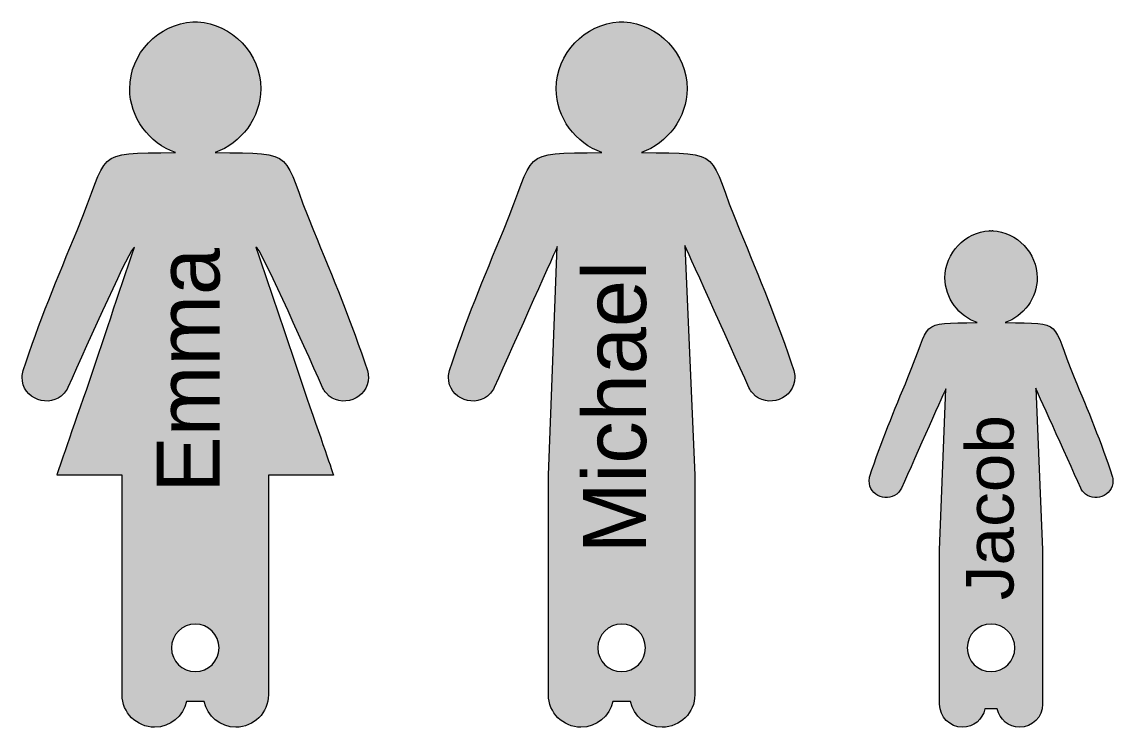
# Model space of a CAD drawing. Header units: millimetres. Extents: x 10 to 554, y -190 to -16.
# Drawn here: x 439.1 to 553.7, y -161.8 to -87.7 of the extents above; entities that cross this region are included whole.
import ezdxf

# ---------------------------------------------------------------- set-up
doc = ezdxf.new("R2010")
doc.units = ezdxf.units.MM
doc.header["$MEASUREMENT"] = 0
doc.layers.add('engraving', color=7, linetype='Continuous')
doc.layers.add('Layer 3', color=7, linetype='Continuous')

msp = doc.modelspace()

# ---------------------------------------------------------------- hatches: boundary and pattern name
at = {"layer": 'Layer 3'}
h = msp.add_hatch(color=1, dxfattribs=at)
h.dxf.hatch_style = 2
edge = h.paths.add_edge_path()
edge.add_spline(control_points=[(475.37, -124.33), (473.74, -119.34), (471.72, -114.47), (469.7, -109.61), (466.12, -101.03), (468.32, -101.55), (459.36, -101.4), (462.1, -100.44), (464.16, -97.75), (464.16, -94.69), (464.16, -91), (461.13, -87.86), (457.53, -87.68), (457.53, -87.68), (457.53, -87.67), (457.53, -87.67), (457.51, -87.66), (457.5, -87.66), (457.49, -87.66), (457.42, -87.66), (457.35, -87.67), (457.28, -87.67), (457.21, -87.67), (457.14, -87.66), (457.07, -87.66), (457.06, -87.66), (457.04, -87.66), (457.03, -87.67), (457.03, -87.67), (457.03, -87.68), (457.03, -87.68), (453.43, -87.86), (450.39, -91), (450.39, -94.69), (450.39, -97.75), (452.46, -100.44), (455.2, -101.4), (446.24, -101.55), (448.44, -101.03), (444.86, -109.61), (442.84, -114.47), (440.82, -119.34), (439.19, -124.33), (439.12, -124.55), (439.09, -124.78), (439.08, -125.03), (439.06, -127.28), (442.01, -128.4), (443.5, -126.71), (443.66, -126.52), (443.8, -126.32), (443.9, -126.1), (446.09, -121.21), (450.52, -111.26), (450.89, -111.34), (449.23, -116.28), (447.56, -121.23), (445.87, -126.26), (444.09, -131.4), (442.75, -135.31), (442.75, -135.31), (442.75, -135.31), (449.59, -135.31), (449.59, -135.31), (449.59, -135.31), (449.59, -158.39), (449.59, -158.39), (449.59, -160.28), (451.12, -161.81), (453.01, -161.81), (454.65, -161.81), (456.03, -160.64), (456.35, -159.09), (456.35, -159.09), (458.21, -159.09), (458.21, -159.09), (458.53, -160.64), (459.9, -161.81), (461.55, -161.81), (463.44, -161.81), (464.97, -160.28), (464.97, -158.39), (464.97, -158.39), (464.97, -135.31), (464.97, -135.31), (464.97, -135.31), (471.81, -135.31), (471.81, -135.31), (471.81, -135.31), (470.47, -131.4), (468.69, -126.26), (467, -121.23), (465.33, -116.28), (463.66, -111.34), (464.04, -111.26), (468.47, -121.21), (470.66, -126.1), (470.76, -126.32), (470.89, -126.52), (471.06, -126.71), (472.55, -128.4), (475.5, -127.28), (475.47, -125.03), (475.47, -124.78), (475.44, -124.55), (475.37, -124.33)], knot_values=[0, 0, 0, 0, 1, 1, 1, 2, 2, 2, 3, 3, 3, 4, 4, 4, 5, 5, 5, 6, 6, 6, 7, 7, 7, 8, 8, 8, 9, 9, 9, 10, 10, 10, 11, 11, 11, 12, 12, 12, 13, 13, 13, 14, 14, 14, 15, 15, 15, 16, 16, 16, 17, 17, 17, 18, 18, 18, 19, 19, 19, 20, 20, 20, 21, 21, 21, 22, 22, 22, 23, 23, 23, 24, 24, 24, 25, 25, 25, 26, 26, 26, 27, 27, 27, 28, 28, 28, 29, 29, 29, 30, 30, 30, 31, 31, 31, 32, 32, 32, 33, 33, 33, 34, 34, 34, 35, 35, 35, 35], degree=3, periodic=1)
edge = h.paths.add_edge_path()
edge.add_spline(control_points=[(457.28, -155.97), (455.9, -155.97), (454.78, -154.85), (454.78, -153.47), (454.78, -152.09), (455.9, -150.97), (457.28, -150.97), (458.66, -150.97), (459.78, -152.09), (459.78, -153.47), (459.78, -154.85), (458.66, -155.97), (457.28, -155.97)], knot_values=[0, 0, 0, 0, 1, 1, 1, 2, 2, 2, 3, 3, 3, 4, 4, 4, 4], degree=3, periodic=1)
h = msp.add_hatch(color=1, dxfattribs=at)
h.dxf.hatch_style = 2
edge = h.paths.add_edge_path()
edge.add_spline(control_points=[(520.17, -124.33), (518.54, -119.34), (516.52, -114.47), (514.5, -109.61), (510.92, -101.03), (513.12, -101.55), (504.16, -101.4), (506.9, -100.44), (508.96, -97.75), (508.96, -94.69), (508.96, -91), (505.93, -87.86), (502.33, -87.68), (502.33, -87.68), (502.33, -87.67), (502.33, -87.67), (502.31, -87.66), (502.3, -87.66), (502.29, -87.66), (502.22, -87.66), (502.15, -87.67), (502.08, -87.67), (502.01, -87.67), (501.94, -87.66), (501.87, -87.66), (501.86, -87.66), (501.85, -87.66), (501.83, -87.67), (501.83, -87.67), (501.83, -87.68), (501.83, -87.68), (498.23, -87.86), (495.2, -91), (495.2, -94.69), (495.2, -97.75), (497.26, -100.44), (500, -101.4), (491.04, -101.55), (493.24, -101.03), (489.66, -109.61), (487.64, -114.47), (485.62, -119.34), (483.99, -124.33), (483.92, -124.55), (483.89, -124.78), (483.88, -125.03), (483.86, -127.28), (486.81, -128.4), (488.3, -126.71), (488.47, -126.52), (488.6, -126.32), (488.7, -126.1), (490.89, -121.21), (495.32, -111.29), (495.32, -111.29), (495.32, -111.29), (494.39, -135.31), (494.39, -135.31), (494.39, -135.31), (494.39, -158.39), (494.39, -158.39), (494.39, -160.28), (495.92, -161.81), (497.81, -161.81), (499.46, -161.81), (500.83, -160.64), (501.15, -159.09), (501.15, -159.09), (503.01, -159.09), (503.01, -159.09), (503.33, -160.64), (504.7, -161.81), (506.35, -161.81), (508.24, -161.81), (509.77, -160.28), (509.77, -158.39), (509.77, -158.39), (509.77, -135.31), (509.77, -135.31), (509.77, -135.31), (508.73, -111.19), (508.73, -111.19), (508.73, -111.19), (513.27, -121.21), (515.46, -126.1), (515.56, -126.32), (515.69, -126.52), (515.86, -126.71), (517.35, -128.4), (520.3, -127.28), (520.28, -125.03), (520.27, -124.78), (520.24, -124.55), (520.17, -124.33)], knot_values=[0, 0, 0, 0, 1, 1, 1, 2, 2, 2, 3, 3, 3, 4, 4, 4, 5, 5, 5, 6, 6, 6, 7, 7, 7, 8, 8, 8, 9, 9, 9, 10, 10, 10, 11, 11, 11, 12, 12, 12, 13, 13, 13, 14, 14, 14, 15, 15, 15, 16, 16, 16, 17, 17, 17, 18, 18, 18, 19, 19, 19, 20, 20, 20, 21, 21, 21, 22, 22, 22, 23, 23, 23, 24, 24, 24, 25, 25, 25, 26, 26, 26, 27, 27, 27, 28, 28, 28, 29, 29, 29, 30, 30, 30, 31, 31, 31, 31], degree=3, periodic=1)
edge = h.paths.add_edge_path()
edge.add_spline(control_points=[(502.08, -155.97), (500.7, -155.97), (499.58, -154.85), (499.58, -153.47), (499.58, -152.09), (500.7, -150.97), (502.08, -150.97), (503.46, -150.97), (504.58, -152.09), (504.58, -153.47), (504.58, -154.85), (503.46, -155.97), (502.08, -155.97)], knot_values=[0, 0, 0, 0, 1, 1, 1, 2, 2, 2, 3, 3, 3, 4, 4, 4, 4], degree=3, periodic=1)
h = msp.add_hatch(color=1, dxfattribs=at)
h.dxf.hatch_style = 2
edge = h.paths.add_edge_path()
edge.add_spline(control_points=[(553.64, -135.42), (552.49, -131.91), (551.07, -128.48), (549.64, -125.06), (547.13, -119.02), (548.67, -119.39), (542.37, -119.28), (544.3, -118.61), (545.75, -116.71), (545.75, -114.56), (545.75, -111.96), (543.61, -109.75), (541.08, -109.62), (541.08, -109.62), (541.08, -109.61), (541.08, -109.61), (541.07, -109.61), (541.06, -109.61), (541.05, -109.61), (541, -109.61), (540.95, -109.62), (540.9, -109.62), (540.85, -109.62), (540.81, -109.61), (540.76, -109.61), (540.75, -109.61), (540.74, -109.61), (540.73, -109.61), (540.73, -109.61), (540.73, -109.62), (540.73, -109.62), (538.19, -109.75), (536.06, -111.96), (536.06, -114.56), (536.06, -116.71), (537.51, -118.61), (539.44, -119.28), (533.13, -119.39), (534.68, -119.02), (532.16, -125.06), (530.74, -128.48), (529.32, -131.91), (528.17, -135.42), (528.12, -135.58), (528.1, -135.74), (528.09, -135.92), (528.07, -137.5), (530.15, -138.29), (531.2, -137.1), (531.32, -136.97), (531.42, -136.82), (531.49, -136.67), (533.03, -133.22), (536.14, -126.25), (536.14, -126.25), (536.14, -126.25), (535.49, -143.15), (535.49, -143.15), (535.49, -143.15), (535.49, -159.4), (535.49, -159.4), (535.49, -160.73), (536.57, -161.81), (537.9, -161.81), (539.06, -161.81), (540.02, -160.99), (540.25, -159.89), (540.25, -159.89), (541.56, -159.89), (541.56, -159.89), (541.78, -160.99), (542.75, -161.81), (543.91, -161.81), (545.24, -161.81), (546.32, -160.73), (546.32, -159.4), (546.32, -159.4), (546.32, -143.15), (546.32, -143.15), (546.32, -143.15), (545.59, -126.18), (545.59, -126.18), (545.59, -126.18), (548.78, -133.22), (550.32, -136.67), (550.39, -136.82), (550.49, -136.97), (550.61, -137.1), (551.65, -138.29), (553.73, -137.5), (553.71, -135.92), (553.71, -135.74), (553.69, -135.58), (553.64, -135.42)], knot_values=[0, 0, 0, 0, 1, 1, 1, 2, 2, 2, 3, 3, 3, 4, 4, 4, 5, 5, 5, 6, 6, 6, 7, 7, 7, 8, 8, 8, 9, 9, 9, 10, 10, 10, 11, 11, 11, 12, 12, 12, 13, 13, 13, 14, 14, 14, 15, 15, 15, 16, 16, 16, 17, 17, 17, 18, 18, 18, 19, 19, 19, 20, 20, 20, 21, 21, 21, 22, 22, 22, 23, 23, 23, 24, 24, 24, 25, 25, 25, 26, 26, 26, 27, 27, 27, 28, 28, 28, 29, 29, 29, 30, 30, 30, 31, 31, 31, 31], degree=3, periodic=1)
edge = h.paths.add_edge_path()
edge.add_spline(control_points=[(540.9, -155.97), (539.52, -155.97), (538.4, -154.85), (538.4, -153.47), (538.4, -152.09), (539.52, -150.97), (540.9, -150.97), (542.28, -150.97), (543.4, -152.09), (543.4, -153.47), (543.4, -154.85), (542.28, -155.97), (540.9, -155.97)], knot_values=[0, 0, 0, 0, 1, 1, 1, 2, 2, 2, 3, 3, 3, 4, 4, 4, 4], degree=3, periodic=1)

# ---------------------------------------------------------------- linework, layer by layer
at = {"layer": 'Layer 3', "lineweight": 0}
for points, knots in [([(475.37, -124.33), (473.74, -119.34), (471.72, -114.47), (469.7, -109.61), (466.12, -101.03), (468.32, -101.55), (459.36, -101.4), (462.1, -100.44), (464.16, -97.75), (464.16, -94.69), (464.16, -91), (461.13, -87.86), (457.53, -87.68), (457.53, -87.68), (457.53, -87.67), (457.53, -87.67), (457.51, -87.66), (457.5, -87.66), (457.49, -87.66), (457.42, -87.66), (457.35, -87.67), (457.28, -87.67), (457.21, -87.67), (457.14, -87.66), (457.07, -87.66), (457.06, -87.66), (457.04, -87.66), (457.03, -87.67), (457.03, -87.67), (457.03, -87.68), (457.03, -87.68), (453.43, -87.86), (450.39, -91), (450.39, -94.69), (450.39, -97.75), (452.46, -100.44), (455.2, -101.4), (446.24, -101.55), (448.44, -101.03), (444.86, -109.61), (442.84, -114.47), (440.82, -119.34), (439.19, -124.33), (439.12, -124.55), (439.09, -124.78), (439.08, -125.03), (439.06, -127.28), (442.01, -128.4), (443.5, -126.71), (443.66, -126.52), (443.8, -126.32), (443.9, -126.1), (446.09, -121.21), (450.52, -111.26), (450.89, -111.34), (449.23, -116.28), (447.56, -121.23), (445.87, -126.26), (444.09, -131.4), (442.75, -135.31), (442.75, -135.31), (442.75, -135.31), (449.59, -135.31), (449.59, -135.31), (449.59, -135.31), (449.59, -158.39), (449.59, -158.39), (449.59, -160.28), (451.12, -161.81), (453.01, -161.81), (454.65, -161.81), (456.03, -160.64), (456.35, -159.09), (456.35, -159.09), (458.21, -159.09), (458.21, -159.09), (458.53, -160.64), (459.9, -161.81), (461.55, -161.81), (463.44, -161.81), (464.97, -160.28), (464.97, -158.39), (464.97, -158.39), (464.97, -135.31), (464.97, -135.31), (464.97, -135.31), (471.81, -135.31), (471.81, -135.31), (471.81, -135.31), (470.47, -131.4), (468.69, -126.26), (467, -121.23), (465.33, -116.28), (463.66, -111.34), (464.04, -111.26), (468.47, -121.21), (470.66, -126.1), (470.76, -126.32), (470.89, -126.52), (471.06, -126.71), (472.55, -128.4), (475.5, -127.28), (475.47, -125.03), (475.47, -124.78), (475.44, -124.55), (475.37, -124.33)], [0, 0, 0, 0, 1, 1, 1, 2, 2, 2, 3, 3, 3, 4, 4, 4, 5, 5, 5, 6, 6, 6, 7, 7, 7, 8, 8, 8, 9, 9, 9, 10, 10, 10, 11, 11, 11, 12, 12, 12, 13, 13, 13, 14, 14, 14, 15, 15, 15, 16, 16, 16, 17, 17, 17, 18, 18, 18, 19, 19, 19, 20, 20, 20, 21, 21, 21, 22, 22, 22, 23, 23, 23, 24, 24, 24, 25, 25, 25, 26, 26, 26, 27, 27, 27, 28, 28, 28, 29, 29, 29, 30, 30, 30, 31, 31, 31, 32, 32, 32, 33, 33, 33, 34, 34, 34, 35, 35, 35, 35]), ([(520.17, -124.33), (518.54, -119.34), (516.52, -114.47), (514.5, -109.61), (510.92, -101.03), (513.12, -101.55), (504.16, -101.4), (506.9, -100.44), (508.96, -97.75), (508.96, -94.69), (508.96, -91), (505.93, -87.86), (502.33, -87.68), (502.33, -87.68), (502.33, -87.67), (502.33, -87.67), (502.31, -87.66), (502.3, -87.66), (502.29, -87.66), (502.22, -87.66), (502.15, -87.67), (502.08, -87.67), (502.01, -87.67), (501.94, -87.66), (501.87, -87.66), (501.86, -87.66), (501.85, -87.66), (501.83, -87.67), (501.83, -87.67), (501.83, -87.68), (501.83, -87.68), (498.23, -87.86), (495.2, -91), (495.2, -94.69), (495.2, -97.75), (497.26, -100.44), (500, -101.4), (491.04, -101.55), (493.24, -101.03), (489.66, -109.61), (487.64, -114.47), (485.62, -119.34), (483.99, -124.33), (483.92, -124.55), (483.89, -124.78), (483.88, -125.03), (483.86, -127.28), (486.81, -128.4), (488.3, -126.71), (488.47, -126.52), (488.6, -126.32), (488.7, -126.1), (490.89, -121.21), (495.32, -111.29), (495.32, -111.29), (495.32, -111.29), (494.39, -135.31), (494.39, -135.31), (494.39, -135.31), (494.39, -158.39), (494.39, -158.39), (494.39, -160.28), (495.92, -161.81), (497.81, -161.81), (499.46, -161.81), (500.83, -160.64), (501.15, -159.09), (501.15, -159.09), (503.01, -159.09), (503.01, -159.09), (503.33, -160.64), (504.7, -161.81), (506.35, -161.81), (508.24, -161.81), (509.77, -160.28), (509.77, -158.39), (509.77, -158.39), (509.77, -135.31), (509.77, -135.31), (509.77, -135.31), (508.73, -111.19), (508.73, -111.19), (508.73, -111.19), (513.27, -121.21), (515.46, -126.1), (515.56, -126.32), (515.69, -126.52), (515.86, -126.71), (517.35, -128.4), (520.3, -127.28), (520.28, -125.03), (520.27, -124.78), (520.24, -124.55), (520.17, -124.33)], [0, 0, 0, 0, 1, 1, 1, 2, 2, 2, 3, 3, 3, 4, 4, 4, 5, 5, 5, 6, 6, 6, 7, 7, 7, 8, 8, 8, 9, 9, 9, 10, 10, 10, 11, 11, 11, 12, 12, 12, 13, 13, 13, 14, 14, 14, 15, 15, 15, 16, 16, 16, 17, 17, 17, 18, 18, 18, 19, 19, 19, 20, 20, 20, 21, 21, 21, 22, 22, 22, 23, 23, 23, 24, 24, 24, 25, 25, 25, 26, 26, 26, 27, 27, 27, 28, 28, 28, 29, 29, 29, 30, 30, 30, 31, 31, 31, 31]), ([(553.64, -135.42), (552.49, -131.91), (551.07, -128.48), (549.64, -125.06), (547.13, -119.02), (548.67, -119.39), (542.37, -119.28), (544.3, -118.61), (545.75, -116.71), (545.75, -114.56), (545.75, -111.96), (543.61, -109.75), (541.08, -109.62), (541.08, -109.62), (541.08, -109.61), (541.08, -109.61), (541.07, -109.61), (541.06, -109.61), (541.05, -109.61), (541, -109.61), (540.95, -109.62), (540.9, -109.62), (540.85, -109.62), (540.81, -109.61), (540.76, -109.61), (540.75, -109.61), (540.74, -109.61), (540.73, -109.61), (540.73, -109.61), (540.73, -109.62), (540.73, -109.62), (538.19, -109.75), (536.06, -111.96), (536.06, -114.56), (536.06, -116.71), (537.51, -118.61), (539.44, -119.28), (533.13, -119.39), (534.68, -119.02), (532.16, -125.06), (530.74, -128.48), (529.32, -131.91), (528.17, -135.42), (528.12, -135.58), (528.1, -135.74), (528.09, -135.92), (528.07, -137.5), (530.15, -138.29), (531.2, -137.1), (531.32, -136.97), (531.42, -136.82), (531.49, -136.67), (533.03, -133.22), (536.14, -126.25), (536.14, -126.25), (536.14, -126.25), (535.49, -143.15), (535.49, -143.15), (535.49, -143.15), (535.49, -159.4), (535.49, -159.4), (535.49, -160.73), (536.57, -161.81), (537.9, -161.81), (539.06, -161.81), (540.02, -160.99), (540.25, -159.89), (540.25, -159.89), (541.56, -159.89), (541.56, -159.89), (541.78, -160.99), (542.75, -161.81), (543.91, -161.81), (545.24, -161.81), (546.32, -160.73), (546.32, -159.4), (546.32, -159.4), (546.32, -143.15), (546.32, -143.15), (546.32, -143.15), (545.59, -126.18), (545.59, -126.18), (545.59, -126.18), (548.78, -133.22), (550.32, -136.67), (550.39, -136.82), (550.49, -136.97), (550.61, -137.1), (551.65, -138.29), (553.73, -137.5), (553.71, -135.92), (553.71, -135.74), (553.69, -135.58), (553.64, -135.42)], [0, 0, 0, 0, 1, 1, 1, 2, 2, 2, 3, 3, 3, 4, 4, 4, 5, 5, 5, 6, 6, 6, 7, 7, 7, 8, 8, 8, 9, 9, 9, 10, 10, 10, 11, 11, 11, 12, 12, 12, 13, 13, 13, 14, 14, 14, 15, 15, 15, 16, 16, 16, 17, 17, 17, 18, 18, 18, 19, 19, 19, 20, 20, 20, 21, 21, 21, 22, 22, 22, 23, 23, 23, 24, 24, 24, 25, 25, 25, 26, 26, 26, 27, 27, 27, 28, 28, 28, 29, 29, 29, 30, 30, 30, 31, 31, 31, 31]), ([(457.28, -155.97), (455.9, -155.97), (454.78, -154.85), (454.78, -153.47), (454.78, -152.09), (455.9, -150.97), (457.28, -150.97), (458.66, -150.97), (459.78, -152.09), (459.78, -153.47), (459.78, -154.85), (458.66, -155.97), (457.28, -155.97)], [0, 0, 0, 0, 1, 1, 1, 2, 2, 2, 3, 3, 3, 4, 4, 4, 4]), ([(502.08, -155.97), (500.7, -155.97), (499.58, -154.85), (499.58, -153.47), (499.58, -152.09), (500.7, -150.97), (502.08, -150.97), (503.46, -150.97), (504.58, -152.09), (504.58, -153.47), (504.58, -154.85), (503.46, -155.97), (502.08, -155.97)], [0, 0, 0, 0, 1, 1, 1, 2, 2, 2, 3, 3, 3, 4, 4, 4, 4]), ([(540.9, -155.97), (539.52, -155.97), (538.4, -154.85), (538.4, -153.47), (538.4, -152.09), (539.52, -150.97), (540.9, -150.97), (542.28, -150.97), (543.4, -152.09), (543.4, -153.47), (543.4, -154.85), (542.28, -155.97), (540.9, -155.97)], [0, 0, 0, 0, 1, 1, 1, 2, 2, 2, 3, 3, 3, 4, 4, 4, 4])]:
    msp.add_open_spline(points, degree=3, knots=knots, dxfattribs=at)

# ---------------------------------------------------------------- texts
at = {"layer": 'engraving', "color": 1, "attachment_point": 7, "rotation": 90}
for s, insert, char_height in [('\\fCointa|b0|i0|c0|p34;\\W1.0076;Emma', (459.93, -137.16), 6.6109), ('\\fCointa|b0|i0|c0|p34;\\W1.0076;Michael', (504.74, -143.51), 6.6109), ('\\fCointa|b0|i0|c0|p34;\\W1.09126;Jacob', (543.34, -148.46), 4.9995)]:
    msp.add_mtext(s, dxfattribs=dict(at, insert=insert, char_height=char_height))

doc.saveas('drawing.dxf')
